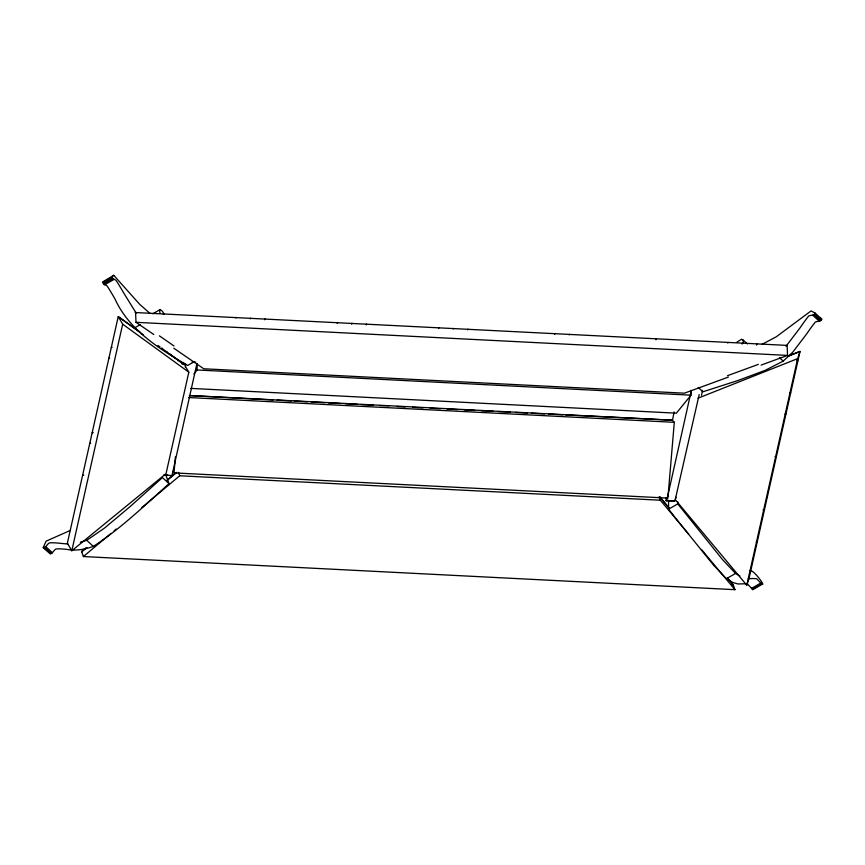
<?xml version="1.0" encoding="UTF-8"?>
<svg xmlns="http://www.w3.org/2000/svg" width="865" height="865" viewBox="0 0 865 865"><rect width="100%" height="100%" fill="white"/><g stroke="black" fill="none" stroke-linecap="round" stroke-linejoin="round"><path stroke-width="1.3" d="M193.89 373.972L197.144 369.971L197.177 363.906M190.592 388.385L676.354 413.178L690.994 395.175L691.027 390.331M666.126 497.84L666.191 500.727L666.818 499.884A9.774 1.784 -87.1 0 0 667.12 498.759L691.297 390.721M743.392 343.059L743.23 340.496L741.651 339.199L737.012 342.064M189.327 395.532L672.386 420.195L674.3 422.315L667.888 498.099L174.027 472.896L175.379 456.936M389.099 405.75L379.865 405.588M728.806 579.691L732.32 583.897L732.158 585.01L733.293 585.064L734.947 589.681L83.408 556.541L81.57 551.416L85.711 547.978M196.896 363.711L172.449 473.512A9.774 1.784 -87.1 0 1 172.146 474.636L171.67 475.555L164.166 475.101M185.737 364.024L185.207 366.987M702.477 390.407L701.504 395.348M672.538 419.957L674.105 411.924M194.484 361.527L187.619 365.484C158.987 348.638 129.09 330.116 114.84 298.706A145.893 49.619 60.1 0 0 108.244 287.667L106.828 285.634L103.8 284.142L102.892 281.774L113.769 275.319L139.741 304.383L150.186 313.562M136.162 313.087L123.998 293.44A145.893 49.619 60.1 0 0 117.402 282.401L115.986 280.368L112.288 277.989L112.05 276.497L113.769 275.319M165.68 474.701L169.053 483.665C144.596 505.463 120.916 528.504 93.344 546.399C84.792 549.459 75.547 551.091 66.529 549.351A145.893 87.733 -47.4 0 0 57.577 548.832C54.073 548.183 53.533 553.47 50.354 553.805L43.25 547.491L46.105 541.155L70.13 530.515M185.64 366.803L188.819 372.199L166.048 473.631L71.795 550.778L67.351 543.22L118.235 316.622L143.168 334.733M71.795 550.778L122.679 324.18L118.235 316.622L139.979 332.041M184.332 364.825L169.194 353.623M787.55 356.369L800.006 351.428L749.122 578.036L746.776 585.237L675.241 499.624L699.19 394.581M746.776 585.237L797.66 358.629L800.006 351.428L787.647 356.337M177.758 360.673L177.844 360.316A19.906 12.456 -30.5 0 1 177.941 359.981L166.372 351.579M675.241 499.624L676.019 497.213M163.334 314.384L163.604 313.725M235.853 317.963L236.08 317.401M250.266 318.861L250.558 318.158M264.679 319.769L265.047 318.871M337.188 323.423L337.545 322.558M351.644 324.202L352.023 323.294M366.154 324.872L366.5 324.029M438.771 328.246L438.988 327.705M453.249 328.992L453.476 328.44M467.662 329.879L467.954 329.176M554.606 334.366L554.908 333.631M569.202 334.896L569.429 334.333M655.973 339.761L656.394 338.756M727.746 343.113L728.049 342.389M742.127 344.075L742.516 343.124M756.497 345.092L756.994 343.859M786.015 346.26L799.984 327.943A145.893 87.733 -47.4 0 1 807.402 317.617C808.71 313.909 813.868 316.698 815.144 313.098L811.067 310.913L776.165 336.874L761.827 344.432M698.228 387.444L702.942 391.78L737.964 380.503L764.92 370.469L783.214 361.127L792.621 352.336L806.591 334.02A145.893 87.733 -47.4 0 1 814.008 323.694C815.327 319.985 820.474 322.786 821.75 319.185L819.966 317.639M43.25 547.491L43.737 547.729C46.926 547.394 47.456 542.106 50.959 542.755A145.893 87.733 -47.4 0 1 59.923 543.274L67.957 544.031M182.061 364.1L183.683 362.435M747.565 584.048L752.853 589.671L752.669 588.222M750.074 570.532C754.712 569.754 771.742 595.271 756.734 578.771A145.893 49.619 60.1 0 0 751.674 578.577L748.312 578.728M81.753 551.924L86.878 547.632M167.832 479.751L176.028 472.874M83.408 556.541L111.077 533.337M114.148 530.764L116.191 529.045M141.817 507.56L179.725 475.772L660.363 500.219L688.659 534.159M166.945 480.389L176.59 472.377M80.337 542.182L86.738 540.322L104.611 528.007L129.955 506.728L162.436 477.588L169.053 483.665M135.21 312.525L787.118 345.394L787.55 355.407L761.135 365.084M164.253 314.233L162.469 311.346L160.176 309.519L159.571 310.708L160.047 313.281M102.762 282.477L111.92 277.211M103.13 283.266L112.288 277.989M103.8 284.142L112.958 278.865M104.6 284.823L113.758 279.546M152.813 313.79L160.176 309.519M134.41 328.008L140.13 324.71M746.257 583.907A145.893 49.619 60.1 0 0 742.516 583.853L738.05 583.972L732.958 582.545L726.384 578.717L713.301 564.823L676.289 519.022L668.613 509.161L677.771 503.895L677.76 501.841M726.384 578.717L735.542 573.441L739.921 575.993M751.426 588.438L760.584 583.161M752.258 589.324L761.416 584.048M752.853 589.671L762.238 584.189M698.012 398.192L797.66 358.629M758.313 364.392L727.497 375.691M728.427 377.064L684.399 393.186L203.751 368.771L173.768 348.206M111.304 347.503L112.093 347.352M108.914 358.142L109.596 358.013M92.155 432.76L93.225 432.554M89.765 443.399L90.674 443.237M82.586 475.382L83.808 475.155M430.164 408.226L440.447 408.723M447.054 409.059L457.585 409.578M464.17 409.902L474.712 410.432M481.297 410.756L493.147 411.34M498.413 411.599L510.274 412.183M515.551 412.443L527.423 413.027M531.38 413.221L544.561 413.881M548.518 414.075L563.018 414.789M565.656 414.919L672.386 420.195M135.567 312.297L136 322.31L787.55 355.407M192.117 362.024L195.793 362.219M197.144 369.971L690.994 395.175M307.389 401.771L294.208 401.079M311.346 401.976L324.526 402.668M405.231 406.918L396.97 406.485M188.548 397.522L674.3 422.315M164.08 474.853L167.767 475.047M666.115 500.478L674.7 500.921M666.191 500.727L674.776 501.17M328.473 402.885L340.334 403.501M345.6 403.782L357.45 404.409M361.408 404.615L373.28 405.242M412.583 407.307L422.974 407.858M190.257 395.597L273.145 399.965M277.103 400.181L291.581 400.938M796.903 360.716L797.865 360.975M789.961 392.742L790.686 392.937M784.966 414.021L785.896 414.27M775.062 456.536L776.327 456.882M763.049 509.831L764.357 510.188M756.248 541.879L757.189 542.139M136 322.31L153.775 334.496M159.365 335.836L174.027 345.978M177.941 359.981L184.364 364.641M157.971 345.481L160.025 346.962M167.021 352.044L161.604 348.108A3.655 2.281 -30.5 0 0 162.166 348.346M122.679 324.18L188.819 372.199M815.144 313.098L821.75 319.185M814.787 313.844L821.404 319.931M813.933 314.644L820.55 320.72M812.776 315.228L819.382 321.304M779.441 357.656L783.214 361.127M742.667 339.588L747.382 343.935M86.738 540.322L93.344 546.399M45.802 546.669L52.408 552.757M44.666 547.459L51.284 553.546M43.737 547.729L50.354 553.805M735.542 573.441L722.459 559.547L677.771 503.895M172.751 471.479L174.027 472.896M659.53 496.586L669.359 508.361M659.573 496.64L669.002 507.95M727.292 577.874L733.293 585.064L732.32 583.897M701.515 549.578L734.947 589.681M659.13 496.759L660.363 500.219M178.493 472.312L179.725 475.772M668.537 500.37L668.613 509.161"/></g></svg>
